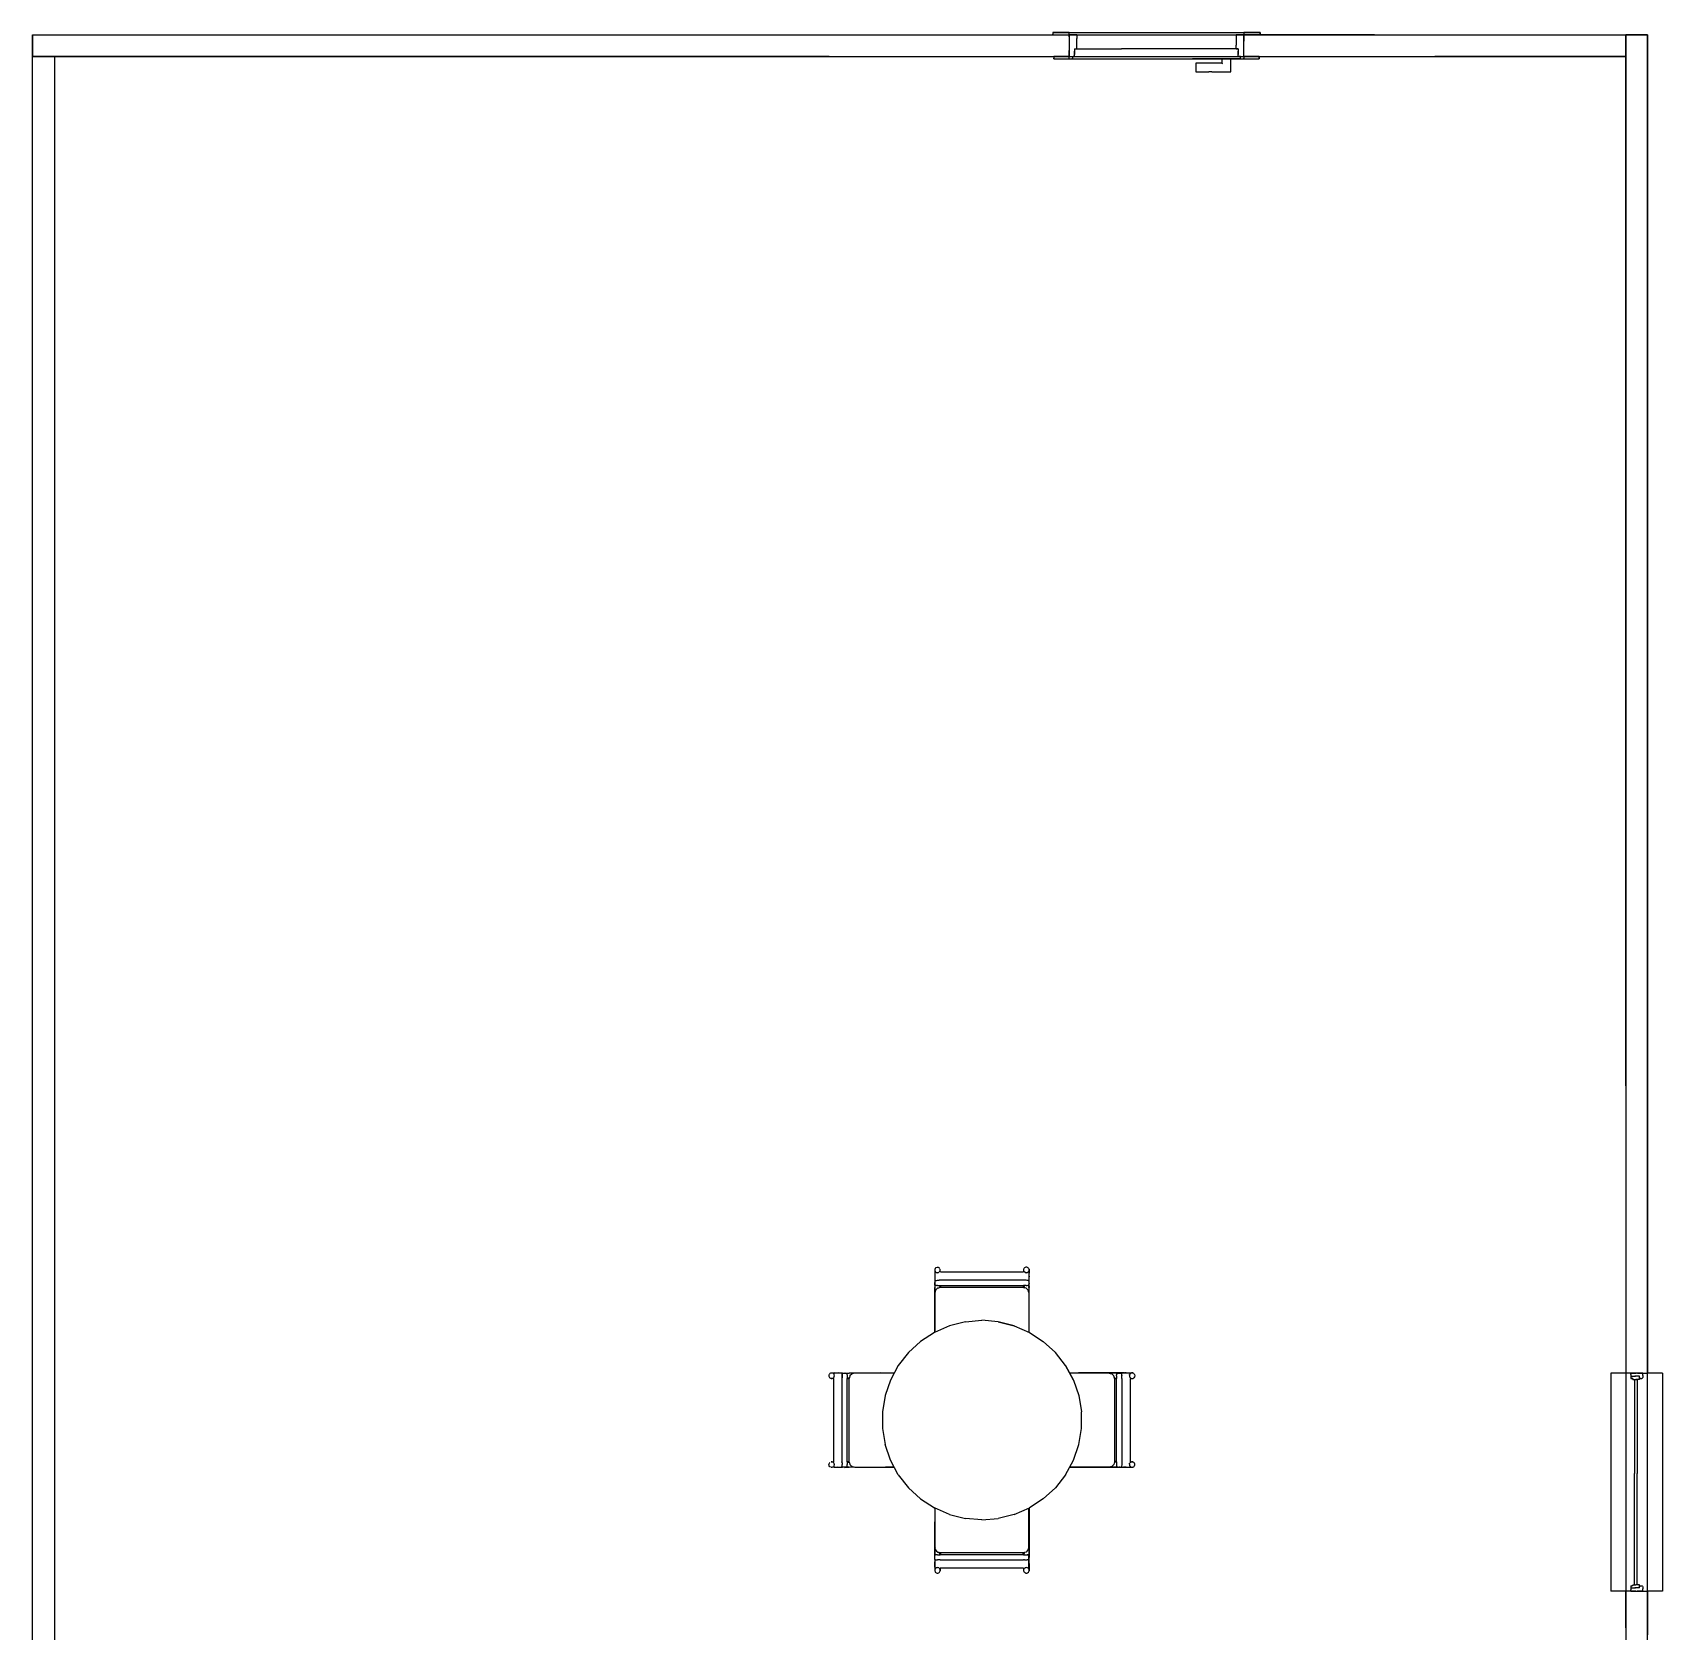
# Model space of a CAD drawing. Header units: metres. Extents: x -5.6 to 1.9, y -16.9 to 0.
# Drawn here: x -5.55 to 1.92, y -7.32 to 0.01 of the extents above; entities that cross this region are included whole.
import ezdxf

# ---------------------------------------------------------------- set-up
doc = ezdxf.new("R2010")
doc.units = ezdxf.units.M
doc.layers.add('Projection', color=5, linetype='Continuous')
doc.layers.add('Section', color=1, linetype='Continuous')

msp = doc.modelspace()

# ---------------------------------------------------------------- linework, layer by layer
at = {"layer": 'Projection'}
for points in [[(-5.55, 0), (-5.55, -0.1)], [(-5.55, 0), (1.75, 0)], [(-0.875, 0.01), (0.075, 0.01)], [(-0.875, 0.01), (-0.875, 0)], [(0.075, 0.01), (0.075, 0)], [(1.85, 0), (1.75, 0)], [(1.85, -16.885), (1.85, 0)], [(1.85, 0), (1.85, -6.1342)], [(-5.55, -0.1), (1.75, -0.1)], [(-5.45, -0.1), (-5.55, -0.1)], [(-5.55, -16.885), (-5.55, -0.1)], [(-5.45, -0.1), (-5.45, -16.8)], [(-0.87, -0.1), (-0.87, -0.11)], [(-0.87, -0.11), (0.07, -0.11)], [(-0.1, -0.13), (-0.22, -0.13)], [(-0.22, -0.1303), (-0.22, -0.1314)], [(-0.22, -0.1314), (-0.22, -0.133)], [(-0.22, -0.133), (-0.22, -0.1352)], [(-0.22, -0.1352), (-0.22, -0.1379)], [(-0.22, -0.1379), (-0.22, -0.1411)], [(-0.22, -0.1411), (-0.22, -0.1445)], [(-0.22, -0.1445), (-0.22, -0.1482)], [(-0.22, -0.1482), (-0.22, -0.1518)], [(-0.1, -0.11), (-0.1, -0.13)], [(-0.0997, -0.1303), (-0.0986, -0.1314)], [(-0.0986, -0.1314), (-0.097, -0.133)], [(-0.06, -0.1346), (-0.06, -0.11)], [(-0.06, -0.1393), (-0.06, -0.1346)], [(-0.06, -0.17), (-0.06, -0.1393)], [(0.07, -0.1), (0.07, -0.11)], [(1.75, -0.1), (1.75, -16.8)], [(-0.22, -0.1518), (-0.22, -0.1555)], [(-0.22, -0.1555), (-0.22, -0.1589)], [(-0.22, -0.1589), (-0.22, -0.1621)], [(-0.22, -0.1621), (-0.22, -0.1648)], [(-0.22, -0.1648), (-0.22, -0.167)], [(-0.22, -0.167), (-0.22, -0.1686)], [(-0.22, -0.1686), (-0.22, -0.1697)], [(-0.22, -0.17), (-0.1603, -0.17)], [(-0.1468, -0.17), (-0.1603, -0.17)], [(-0.1468, -0.17), (-0.06, -0.17)], [(-0.063, -0.167), (-0.0614, -0.1686)], [(-0.0614, -0.1686), (-0.0603, -0.1697)], [(-1.4161, -5.6587), (-1.4164, -5.6766)], [(-1.4148, -5.6561), (-1.4161, -5.6587)], [(-1.4161, -5.6587), (-1.4161, -5.6615)], [(-1.4161, -5.6615), (-1.4161, -5.6643)], [(-1.4161, -5.6643), (-1.4148, -5.6668)], [(-1.4141, -5.6726), (-1.4158, -5.6731)], [(-1.4158, -5.6731), (-1.4158, -5.7111)], [(-1.4136, -5.6536), (-1.4148, -5.6561)], [(-1.4148, -5.6668), (-1.4136, -5.6694)], [(-1.4114, -5.6518), (-1.4136, -5.6536)], [(-1.4136, -5.6694), (-1.4114, -5.6711)], [(-1.4124, -5.672), (-1.4136, -5.6724)], [(-1.4092, -5.6501), (-1.4114, -5.6518)], [(-1.4114, -5.6711), (-1.4092, -5.6729)], [(-1.4092, -5.6501), (-1.4037, -5.6488)], [(-1.4092, -5.6729), (-1.4058, -5.6737)], [(-1.4092, -5.6729), (-1.4058, -5.6737)], [(-1.4058, -5.6737), (-1.4037, -5.6741)], [(-1.4037, -5.6488), (-1.3982, -5.6501)], [(-1.4037, -5.6741), (-1.4016, -5.6737)], [(-1.3982, -5.6501), (-1.4016, -5.6493)], [(-1.4016, -5.6737), (-1.3982, -5.6729)], [(-1.396, -5.6518), (-1.3982, -5.6501)], [(-1.3982, -5.6729), (-1.396, -5.6711)], [(-1.3938, -5.6536), (-1.396, -5.6518)], [(-1.3959, -5.671), (-1.3938, -5.6694)], [(-1.3925, -5.6561), (-1.3938, -5.6536)], [(-1.3938, -5.6694), (-1.3925, -5.6668)], [(-1.3925, -5.6668), (-1.3913, -5.6643)], [(-1.3911, -5.6709), (-1.3913, -5.6587)], [(-1.3913, -5.6615), (-1.3913, -5.6587)], [(-1.3913, -5.6643), (-1.3913, -5.6615)], [(-1.3904, -5.6709), (-1.0094, -5.6709)], [(-1.0089, -5.6587), (-1.0091, -5.6709)], [(-1.0076, -5.6561), (-1.0089, -5.6587)], [(-1.0089, -5.6587), (-1.0089, -5.6615)], [(-1.0089, -5.6615), (-1.0089, -5.6643)], [(-1.0089, -5.6643), (-1.0076, -5.6668)], [(-1.0064, -5.6536), (-1.0076, -5.6561)], [(-1.0076, -5.6668), (-1.0064, -5.6694)], [(-1.0042, -5.6518), (-1.0064, -5.6536)], [(-1.0064, -5.6694), (-1.0043, -5.671)], [(-1.002, -5.6501), (-1.0042, -5.6518)], [(-1.0042, -5.6711), (-1.002, -5.6729)], [(-0.9986, -5.6493), (-1.002, -5.6501)], [(-0.9986, -5.6737), (-1.002, -5.6729)], [(-1.002, -5.6729), (-0.9986, -5.6737)], [(-0.9965, -5.6488), (-0.9986, -5.6493)], [(-0.9986, -5.6737), (-0.9965, -5.6741)], [(-0.9944, -5.6493), (-0.9965, -5.6488)], [(-0.9965, -5.6741), (-0.9944, -5.6737)], [(-0.991, -5.6501), (-0.9944, -5.6493)], [(-0.9944, -5.6737), (-0.991, -5.6729)], [(-0.9888, -5.6518), (-0.991, -5.6501)], [(-0.991, -5.6729), (-0.9888, -5.6711)], [(-0.9865, -5.6536), (-0.9888, -5.6518)], [(-0.9888, -5.6711), (-0.9865, -5.6694)], [(-0.9862, -5.6724), (-0.9875, -5.672)], [(-0.9853, -5.6561), (-0.9865, -5.6536)], [(-0.9865, -5.6694), (-0.9853, -5.6668)], [(-0.9841, -5.6731), (-0.9854, -5.6727)], [(-0.9841, -5.6587), (-0.9853, -5.6561)], [(-0.9853, -5.6668), (-0.9841, -5.6643)], [(-0.9841, -5.6587), (-0.9838, -5.6766)], [(-0.9841, -5.6615), (-0.9841, -5.6587)], [(-0.9841, -5.6643), (-0.9841, -5.6615)], [(-0.984, -5.7111), (-0.984, -5.6731)], [(-1.4164, -5.6766), (-1.4161, -5.6894)], [(-1.4162, -5.6895), (-1.4164, -5.6933)], [(-1.4164, -5.6933), (-1.4164, -5.6966)], [(-1.4164, -5.6966), (-1.4163, -5.7058)], [(-1.4163, -5.7058), (-1.4164, -5.7197)], [(-1.4163, -5.7315), (-1.4164, -5.7197)], [(-1.4161, -5.7425), (-1.4164, -5.9076)], [(-1.4164, -5.9076), (-1.4161, -5.7425)], [(-1.4163, -5.7315), (-1.4161, -5.7425)], [(-1.4162, -5.6895), (-1.4162, -5.6939)], [(-1.4162, -5.7294), (-1.4161, -5.7425)], [(-1.4158, -5.7111), (-1.4145, -5.7106)], [(-1.4158, -5.7111), (-1.4158, -5.731)], [(-1.4158, -5.731), (-1.4141, -5.7316)], [(-1.4141, -5.7316), (-1.4158, -5.731)], [(-1.4145, -5.7106), (-1.4124, -5.71)], [(-1.4141, -5.7316), (-1.4124, -5.7321)], [(-1.4124, -5.7321), (-1.4141, -5.7316)], [(-1.4124, -5.71), (-1.4078, -5.7096)], [(-1.4124, -5.7321), (-1.4031, -5.7329)], [(-1.4124, -5.7321), (-1.4078, -5.7325)], [(-1.4124, -5.7548), (-1.4078, -5.7501)], [(-1.4078, -5.7096), (-1.4031, -5.7092)], [(-1.4031, -5.7329), (-1.4078, -5.7325)], [(-1.4031, -5.7455), (-1.4078, -5.7501)], [(-1.4031, -5.7092), (-1.3953, -5.709)], [(-1.4031, -5.7329), (-1.3953, -5.7331)], [(-1.4031, -5.7455), (-1.3953, -5.7434)], [(-1.3953, -5.7434), (-1.4031, -5.7455)], [(-1.3904, -5.7089), (-1.3953, -5.709)], [(-1.3953, -5.7331), (-1.3904, -5.7332)], [(-1.3904, -5.7421), (-1.3953, -5.7434)], [(-1.3904, -5.7421), (-1.3953, -5.7434)], [(-1.3925, -5.7332), (-1.3938, -5.7425)], [(-1.3922, -5.7332), (-1.3913, -5.7423)], [(-1.0094, -5.7089), (-1.3904, -5.7089)], [(-1.3881, -5.7332), (-1.3904, -5.7421)], [(-1.3904, -5.7332), (-1.0094, -5.7332)], [(-1.0094, -5.7421), (-1.3904, -5.7421)], [(-1.0118, -5.7332), (-1.0094, -5.7421)], [(-1.0046, -5.709), (-1.0094, -5.7089)], [(-1.0094, -5.7332), (-1.0031, -5.7331)], [(-1.0031, -5.7331), (-1.0094, -5.7332)], [(-1.0094, -5.7421), (-1.0046, -5.7434)], [(-1.0046, -5.7434), (-1.0094, -5.7421)], [(-1.0079, -5.7332), (-1.0088, -5.7422)], [(-1.0079, -5.7332), (-1.0088, -5.7422)], [(-1.0076, -5.7332), (-1.0064, -5.7425)], [(-1.0064, -5.7425), (-1.0071, -5.7332)], [(-0.9967, -5.7092), (-1.0046, -5.709)], [(-0.9967, -5.7092), (-1.0046, -5.709)], [(-1.002, -5.7441), (-1.0046, -5.7434)], [(-0.9967, -5.7455), (-1.0046, -5.7434)], [(-0.9967, -5.7329), (-1.0031, -5.7331)], [(-0.9967, -5.7455), (-1.0019, -5.7441)], [(-0.9875, -5.71), (-0.9967, -5.7092)], [(-0.9921, -5.7096), (-0.9967, -5.7092)], [(-0.9967, -5.7329), (-0.9921, -5.7325)], [(-0.9875, -5.7548), (-0.9967, -5.7455)], [(-0.9965, -5.7458), (-0.9875, -5.7548)], [(-0.9875, -5.71), (-0.9921, -5.7096)], [(-0.9921, -5.7325), (-0.9875, -5.7321)], [(-0.984, -5.7111), (-0.9875, -5.71)], [(-0.9875, -5.71), (-0.9858, -5.7105)], [(-0.9854, -5.7314), (-0.9875, -5.7321)], [(-0.9851, -5.7313), (-0.9865, -5.7425)], [(-0.9854, -5.7314), (-0.984, -5.731)], [(-0.9851, -5.7319), (-0.9841, -5.7425)], [(-0.9838, -5.884), (-0.9841, -5.7425)], [(-0.9838, -5.884), (-0.9841, -5.7425)], [(-0.984, -5.6893), (-0.9838, -5.6766)], [(-0.984, -5.6895), (-0.984, -5.6939)], [(-0.9838, -5.6952), (-0.984, -5.6939)], [(-0.984, -5.7012), (-0.9838, -5.6952)], [(-0.984, -5.731), (-0.984, -5.7111)], [(-0.9838, -5.722), (-0.984, -5.7181)], [(-0.9838, -5.722), (-0.984, -5.7237)], [(-0.984, -5.7602), (-0.984, -5.7421)], [(-1.4141, -5.7611), (-1.4158, -5.7675)], [(-1.4145, -5.7626), (-1.4158, -5.7675)], [(-1.4158, -5.7675), (-1.4158, -5.9468)], [(-1.4145, -5.7626), (-1.4124, -5.7548)], [(-1.4124, -5.7548), (-1.4145, -5.7626)], [(-1.4124, -5.7548), (-1.4141, -5.7611)], [(-0.984, -5.7675), (-0.9875, -5.7548)], [(-0.984, -5.7675), (-0.9858, -5.7611)], [(-0.984, -5.9469), (-0.984, -5.7675)], [(-1.2753, -5.8987), (-1.3485, -5.9173)], [(-1.2753, -5.8987), (-1.2, -5.8925)], [(-1.1247, -5.8987), (-1.2, -5.8925)], [(-1.1247, -5.8987), (-1.0515, -5.9173)], [(-1.0515, -5.9173), (-1.1247, -5.8987)], [(-0.9839, -5.9469), (-0.9838, -5.884)], [(-1.4177, -5.9476), (-1.481, -5.989)], [(-1.3485, -5.9173), (-1.4177, -5.9476)], [(-1.3485, -5.9173), (-1.4177, -5.9476)], [(-1.4163, -5.947), (-1.4164, -5.9076)], [(-1.4161, -5.9469), (-1.4161, -5.9084)], [(-1.0515, -5.9173), (-0.9823, -5.9476)], [(-0.9823, -5.9476), (-0.919, -5.989)], [(-1.5366, -6.0401), (-1.583, -6.0998)], [(-1.481, -5.989), (-1.5366, -6.0401)], [(-1.5366, -6.0401), (-1.481, -5.989)], [(-0.919, -5.989), (-0.8634, -6.0401)], [(-0.919, -5.989), (-0.8634, -6.0401)], [(-0.817, -6.0998), (-0.8634, -6.0401)], [(-1.583, -6.0998), (-1.619, -6.1662)], [(-1.583, -6.0998), (-1.619, -6.1662)], [(-0.817, -6.0998), (-0.781, -6.1662)], [(-0.781, -6.1662), (-0.817, -6.0998)], [(-1.9007, -6.1444), (-1.9012, -6.1465)], [(-1.9012, -6.1465), (-1.9007, -6.1486)], [(-1.8999, -6.141), (-1.9007, -6.1444)], [(-1.9007, -6.1486), (-1.8999, -6.152)], [(-1.8982, -6.1388), (-1.8999, -6.141)], [(-1.8999, -6.152), (-1.8982, -6.1542)], [(-1.8964, -6.1365), (-1.8982, -6.1388)], [(-1.8982, -6.1542), (-1.8964, -6.1564)], [(-1.8939, -6.1353), (-1.8964, -6.1365)], [(-1.8964, -6.1564), (-1.8939, -6.1576)], [(-1.8913, -6.1341), (-1.8939, -6.1353)], [(-1.8939, -6.1576), (-1.8913, -6.1589)], [(-1.8734, -6.1338), (-1.8913, -6.1341)], [(-1.8885, -6.1341), (-1.8913, -6.1341)], [(-1.8791, -6.1591), (-1.8913, -6.1589)], [(-1.8913, -6.1589), (-1.8885, -6.1589)], [(-1.8857, -6.1341), (-1.8885, -6.1341)], [(-1.8885, -6.1589), (-1.8857, -6.1589)], [(-1.8832, -6.1353), (-1.8857, -6.1341)], [(-1.8857, -6.1589), (-1.8832, -6.1576)], [(-1.8806, -6.1365), (-1.8832, -6.1353)], [(-1.8832, -6.1576), (-1.8806, -6.1564)], [(-1.8789, -6.1388), (-1.8806, -6.1365)], [(-1.8806, -6.1564), (-1.879, -6.1543)], [(-1.8791, -6.5404), (-1.8791, -6.1594)], [(-1.8771, -6.141), (-1.8789, -6.1388)], [(-1.8789, -6.1542), (-1.8771, -6.152)], [(-1.8776, -6.1362), (-1.878, -6.1375)], [(-1.8769, -6.1341), (-1.8773, -6.1354)], [(-1.8763, -6.1444), (-1.8771, -6.141)], [(-1.8771, -6.152), (-1.8763, -6.1486)], [(-1.8389, -6.134), (-1.8769, -6.134)], [(-1.8759, -6.1465), (-1.8763, -6.1444)], [(-1.8763, -6.1486), (-1.8759, -6.1465)], [(-1.8759, -6.1465), (-1.8763, -6.1486)], [(-1.8607, -6.134), (-1.8734, -6.1338)], [(-1.8561, -6.134), (-1.8605, -6.134)], [(-1.8548, -6.1338), (-1.8561, -6.134)], [(-1.8488, -6.134), (-1.8548, -6.1338)], [(-1.841, -6.1546), (-1.8411, -6.1594)], [(-1.8411, -6.1594), (-1.8411, -6.5404)], [(-1.8408, -6.1467), (-1.841, -6.1546)], [(-1.841, -6.1546), (-1.8408, -6.1467)], [(-1.8408, -6.1467), (-1.84, -6.1375)], [(-1.8404, -6.1421), (-1.8408, -6.1467)], [(-1.84, -6.1375), (-1.8404, -6.1421)], [(-1.8389, -6.134), (-1.819, -6.134)], [(-1.8319, -6.134), (-1.828, -6.1338)], [(-1.828, -6.1338), (-1.8263, -6.134)], [(-1.8186, -6.1354), (-1.819, -6.134)], [(-1.8187, -6.1351), (-1.8075, -6.1365)], [(-1.8186, -6.1354), (-1.8179, -6.1375)], [(-1.8181, -6.1351), (-1.8075, -6.1341)], [(-1.8175, -6.1421), (-1.8179, -6.1375)], [(-1.8175, -6.1421), (-1.8171, -6.1467)], [(-1.8171, -6.1467), (-1.8169, -6.1531)], [(-1.8169, -6.1531), (-1.8168, -6.1594)], [(-1.8168, -6.1571), (-1.8075, -6.1564)], [(-1.8075, -6.1564), (-1.8168, -6.1576)], [(-1.8078, -6.1588), (-1.8168, -6.1579)], [(-1.8079, -6.1594), (-1.8168, -6.1618)], [(-1.8168, -6.5404), (-1.8168, -6.1594)], [(-1.7899, -6.134), (-1.8079, -6.134)], [(-1.8066, -6.1546), (-1.8079, -6.1594)], [(-1.8079, -6.1594), (-1.8066, -6.1546)], [(-1.8079, -6.5404), (-1.8079, -6.1594)], [(-1.666, -6.1338), (-1.8075, -6.1341)], [(-1.8075, -6.1341), (-1.666, -6.1338)], [(-1.8045, -6.1467), (-1.8066, -6.1546)], [(-1.7952, -6.1375), (-1.8045, -6.1467)], [(-1.8045, -6.1467), (-1.7999, -6.1421)], [(-1.7825, -6.134), (-1.7952, -6.1375)], [(-1.6016, -6.134), (-1.7825, -6.134)], [(-1.666, -6.1338), (-1.6015, -6.1339)], [(-1.619, -6.1662), (-1.6435, -6.2377)], [(-0.7986, -6.1337), (-0.7576, -6.1336)], [(-0.7985, -6.1339), (-0.7584, -6.1339)], [(-0.6175, -6.1342), (-0.7984, -6.1342)], [(-0.781, -6.1662), (-0.7565, -6.2377)], [(-0.5925, -6.1339), (-0.7576, -6.1336)], [(-0.7576, -6.1336), (-0.5925, -6.1339)], [(-0.6175, -6.1342), (-0.6126, -6.1355)], [(-0.6175, -6.1342), (-0.6126, -6.1355)], [(-0.6126, -6.1355), (-0.6048, -6.1376)], [(-0.6126, -6.1355), (-0.6048, -6.1376)], [(-0.6111, -6.1359), (-0.6048, -6.1376)], [(-0.6001, -6.1422), (-0.6048, -6.1376)], [(-0.6048, -6.1376), (-0.6001, -6.1422)], [(-0.5981, -6.1442), (-0.6001, -6.1422)], [(-0.5955, -6.1469), (-0.6001, -6.1422)], [(-0.5942, -6.1518), (-0.5955, -6.1469)], [(-0.5921, -6.1596), (-0.5955, -6.1469)], [(-0.5938, -6.1532), (-0.5921, -6.1596)], [(-0.5815, -6.1337), (-0.5925, -6.1339)], [(-0.5925, -6.1339), (-0.5794, -6.1338)], [(-0.5925, -6.1562), (-0.5832, -6.1575)], [(-0.5832, -6.1578), (-0.5923, -6.1587)], [(-0.5832, -6.1619), (-0.5921, -6.1596)], [(-0.5921, -6.1596), (-0.5921, -6.5406)], [(-0.5831, -6.1547), (-0.5832, -6.1596)], [(-0.5832, -6.5406), (-0.5832, -6.1596)], [(-0.5829, -6.1469), (-0.5831, -6.1547)], [(-0.5829, -6.1469), (-0.5825, -6.1422)], [(-0.5821, -6.1376), (-0.5825, -6.1422)], [(-0.5821, -6.1376), (-0.581, -6.1342)], [(-0.581, -6.1342), (-0.5816, -6.1359)], [(-0.5697, -6.1336), (-0.5815, -6.1337)], [(-0.581, -6.1342), (-0.5611, -6.1342)], [(-0.5558, -6.1337), (-0.5697, -6.1336)], [(-0.5231, -6.1342), (-0.5611, -6.1342)], [(-0.5611, -6.1342), (-0.5607, -6.1355)], [(-0.56, -6.1376), (-0.5607, -6.1355)], [(-0.56, -6.1376), (-0.5596, -6.1422)], [(-0.5596, -6.1422), (-0.5592, -6.1469)], [(-0.559, -6.1547), (-0.5592, -6.1469)], [(-0.5589, -6.1596), (-0.559, -6.1547)], [(-0.5589, -6.1596), (-0.5589, -6.5406)], [(-0.5466, -6.1336), (-0.5558, -6.1337)], [(-0.5466, -6.1336), (-0.5433, -6.1336)], [(-0.5395, -6.1338), (-0.5439, -6.1338)], [(-0.5395, -6.1338), (-0.5433, -6.1336)], [(-0.5406, -6.1339), (-0.5302, -6.1339)], [(-0.5403, -6.1339), (-0.5266, -6.1336)], [(-0.5266, -6.1336), (-0.5087, -6.1339)], [(-0.5237, -6.1442), (-0.5241, -6.1463)], [(-0.5241, -6.1463), (-0.5237, -6.1484)], [(-0.5237, -6.1442), (-0.5229, -6.1408)], [(-0.5237, -6.1484), (-0.5229, -6.1518)], [(-0.5231, -6.1342), (-0.5226, -6.1359)], [(-0.5211, -6.1386), (-0.5229, -6.1408)], [(-0.5229, -6.1518), (-0.5211, -6.154)], [(-0.5224, -6.1364), (-0.522, -6.1376)], [(-0.5194, -6.1364), (-0.5211, -6.1386)], [(-0.521, -6.1541), (-0.5194, -6.1562)], [(-0.5209, -6.1589), (-0.5087, -6.1587)], [(-0.5209, -6.1596), (-0.5209, -6.5406)], [(-0.5168, -6.1352), (-0.5194, -6.1364)], [(-0.5194, -6.1562), (-0.5168, -6.1575)], [(-0.5143, -6.1339), (-0.5168, -6.1352)], [(-0.5168, -6.1575), (-0.5143, -6.1587)], [(-0.5115, -6.1339), (-0.5143, -6.1339)], [(-0.5143, -6.1587), (-0.5115, -6.1587)], [(-0.5087, -6.1339), (-0.5115, -6.1339)], [(-0.5115, -6.1587), (-0.5087, -6.1587)], [(-0.5061, -6.1352), (-0.5087, -6.1339)], [(-0.5087, -6.1587), (-0.5036, -6.1562)], [(-0.5036, -6.1364), (-0.5061, -6.1352)], [(-0.5018, -6.1386), (-0.5036, -6.1364)], [(-0.5001, -6.1518), (-0.5036, -6.1562)], [(-0.5001, -6.1408), (-0.5018, -6.1386)], [(-0.5018, -6.154), (-0.5001, -6.1518)], [(-0.5001, -6.1408), (-0.4988, -6.1463)], [(-0.4988, -6.1463), (-0.5001, -6.1518)], [(1.6817, -6.1342), (1.6817, -7.1342)], [(1.75, -6.1342), (1.6817, -6.1342)], [(1.9183, -6.1342), (1.85, -6.1342)], [(1.9183, -6.1342), (1.9183, -7.1342)], [(-1.6435, -6.2377), (-1.6559, -6.3122)], [(-1.6435, -6.2377), (-1.6559, -6.3122)], [(-0.7565, -6.2377), (-0.7441, -6.3122)], [(-1.6559, -6.3122), (-1.6559, -6.3878)], [(-0.7441, -6.3878), (-0.7441, -6.3122)], [(-1.6559, -6.3878), (-1.6435, -6.4623)], [(-0.7565, -6.4623), (-0.7441, -6.3878)], [(-1.619, -6.5338), (-1.6435, -6.4623)], [(-0.781, -6.5338), (-0.7565, -6.4623)], [(-1.9007, -6.5516), (-1.9012, -6.5537)], [(-1.8999, -6.5592), (-1.9012, -6.5537)], [(-1.8999, -6.5482), (-1.9007, -6.5516)], [(-1.8982, -6.546), (-1.8999, -6.5482)], [(-1.8964, -6.5636), (-1.8999, -6.5592)], [(-1.8964, -6.5438), (-1.8982, -6.546)], [(-1.8913, -6.5661), (-1.8964, -6.5636)], [(-1.8913, -6.5413), (-1.8791, -6.5411)], [(-1.8885, -6.5413), (-1.8913, -6.5413)], [(-1.8734, -6.5664), (-1.8913, -6.5661)], [(-1.8913, -6.5661), (-1.8885, -6.5661)], [(-1.8857, -6.5413), (-1.8885, -6.5413)], [(-1.8885, -6.5661), (-1.8857, -6.5661)], [(-1.8832, -6.5425), (-1.8857, -6.5413)], [(-1.8857, -6.5661), (-1.8832, -6.5648)], [(-1.8806, -6.5438), (-1.8832, -6.5425)], [(-1.8832, -6.5648), (-1.8806, -6.5636)], [(-1.879, -6.5459), (-1.8806, -6.5438)], [(-1.8806, -6.5636), (-1.8789, -6.5614)], [(-1.8771, -6.5482), (-1.8789, -6.546)], [(-1.8789, -6.5614), (-1.8771, -6.5592)], [(-1.878, -6.5624), (-1.8776, -6.5636)], [(-1.8774, -6.5641), (-1.8769, -6.5658)], [(-1.8763, -6.5516), (-1.8771, -6.5482)], [(-1.8771, -6.5592), (-1.8759, -6.5537)], [(-1.8769, -6.5658), (-1.8389, -6.5658)], [(-1.8759, -6.5537), (-1.8763, -6.5516)], [(-1.8597, -6.5661), (-1.8734, -6.5664)], [(-1.8567, -6.5664), (-1.8605, -6.5662)], [(-1.8605, -6.5662), (-1.8561, -6.5662)], [(-1.8534, -6.5664), (-1.8567, -6.5664)], [(-1.8442, -6.5663), (-1.8534, -6.5664)], [(-1.8303, -6.5664), (-1.8442, -6.5663)], [(-1.841, -6.5453), (-1.8411, -6.5404)], [(-1.841, -6.5453), (-1.8408, -6.5531)], [(-1.8404, -6.5578), (-1.8408, -6.5531)], [(-1.84, -6.5624), (-1.8404, -6.5578)], [(-1.84, -6.5624), (-1.8393, -6.5645)], [(-1.8389, -6.5658), (-1.8393, -6.5645)], [(-1.819, -6.5658), (-1.8389, -6.5658)], [(-1.8303, -6.5664), (-1.8185, -6.5663)], [(-1.8075, -6.5661), (-1.8206, -6.5662)], [(-1.8206, -6.5662), (-1.8075, -6.5661)], [(-1.8179, -6.5624), (-1.819, -6.5658)], [(-1.8075, -6.5661), (-1.8185, -6.5663)], [(-1.8179, -6.5624), (-1.8171, -6.5531)], [(-1.8169, -6.5453), (-1.8171, -6.5531)], [(-1.8168, -6.5404), (-1.8169, -6.5453)], [(-1.8168, -6.5381), (-1.8079, -6.5404)], [(-1.8168, -6.5422), (-1.8077, -6.5413)], [(-1.8168, -6.5425), (-1.8075, -6.5438)], [(-1.8066, -6.5453), (-1.8079, -6.5404)], [(-1.6424, -6.5664), (-1.8075, -6.5661)], [(-1.8066, -6.5453), (-1.8045, -6.5531)], [(-1.7999, -6.5578), (-1.8045, -6.5531)], [(-1.8019, -6.5558), (-1.7999, -6.5578)], [(-1.7999, -6.5578), (-1.7952, -6.5624)], [(-1.7952, -6.5624), (-1.7889, -6.5641)], [(-1.7952, -6.5624), (-1.7874, -6.5645)], [(-1.7889, -6.5641), (-1.7825, -6.5658)], [(-1.7874, -6.5645), (-1.7825, -6.5658)], [(-1.7825, -6.5658), (-1.6016, -6.5658)], [(-1.6014, -6.5663), (-1.6424, -6.5664)], [(-1.6015, -6.5661), (-1.6416, -6.5661)], [(-1.583, -6.6002), (-1.619, -6.5338)], [(-0.817, -6.6002), (-0.781, -6.5338)], [(-0.7985, -6.5661), (-0.734, -6.5662)], [(-0.6175, -6.566), (-0.7984, -6.566)], [(-0.734, -6.5662), (-0.5925, -6.5659)], [(-0.5925, -6.5659), (-0.734, -6.5662)], [(-0.6048, -6.5625), (-0.6175, -6.566)], [(-0.6175, -6.566), (-0.6126, -6.5646)], [(-0.6126, -6.5646), (-0.6048, -6.5625)], [(-0.6103, -6.566), (-0.5921, -6.566)], [(-0.6048, -6.5625), (-0.5955, -6.5533)], [(-0.5958, -6.5535), (-0.6048, -6.5625)], [(-0.5921, -6.5406), (-0.5955, -6.5533)], [(-0.5832, -6.5424), (-0.5925, -6.5436)], [(-0.5832, -6.5429), (-0.5925, -6.5436)], [(-0.5925, -6.5635), (-0.5813, -6.5649)], [(-0.5819, -6.5649), (-0.5925, -6.5659)], [(-0.5925, -6.5659), (-0.5819, -6.5649)], [(-0.5832, -6.5421), (-0.5922, -6.5412)], [(-0.5922, -6.5412), (-0.5832, -6.5421)], [(-0.5832, -6.5382), (-0.5921, -6.5406)], [(-0.5832, -6.5406), (-0.5831, -6.5469)], [(-0.5831, -6.5469), (-0.5829, -6.5533)], [(-0.5829, -6.5533), (-0.5825, -6.5579)], [(-0.5825, -6.5579), (-0.5821, -6.5625)], [(-0.5814, -6.5646), (-0.5821, -6.5625)], [(-0.5814, -6.5646), (-0.581, -6.566)], [(-0.581, -6.566), (-0.5611, -6.566)], [(-0.5737, -6.566), (-0.572, -6.5662)], [(-0.5681, -6.566), (-0.572, -6.5662)], [(-0.5611, -6.566), (-0.56, -6.5625)], [(-0.5605, -6.5642), (-0.5611, -6.566)], [(-0.5611, -6.566), (-0.5231, -6.566)], [(-0.56, -6.5625), (-0.5605, -6.5642)], [(-0.5592, -6.5533), (-0.56, -6.5625)], [(-0.5589, -6.5406), (-0.5592, -6.5533)], [(-0.559, -6.5454), (-0.5592, -6.5533)], [(-0.5589, -6.5406), (-0.559, -6.5454)], [(-0.5452, -6.5662), (-0.5512, -6.566)], [(-0.5452, -6.5662), (-0.5439, -6.566)], [(-0.5395, -6.566), (-0.5439, -6.566)], [(-0.5393, -6.566), (-0.5266, -6.5662)], [(-0.5266, -6.5662), (-0.5087, -6.5659)], [(-0.5237, -6.5514), (-0.5241, -6.5535)], [(-0.5241, -6.5535), (-0.5237, -6.5556)], [(-0.5237, -6.5514), (-0.5229, -6.548)], [(-0.5237, -6.5556), (-0.5229, -6.559)], [(-0.5231, -6.5659), (-0.5227, -6.5646)], [(-0.5211, -6.5458), (-0.5229, -6.548)], [(-0.5229, -6.559), (-0.5211, -6.5612)], [(-0.522, -6.5625), (-0.5224, -6.5638)], [(-0.5211, -6.5612), (-0.5194, -6.5635)], [(-0.5194, -6.5436), (-0.521, -6.5457)], [(-0.5209, -6.5409), (-0.5087, -6.5411)], [(-0.5168, -6.5424), (-0.5194, -6.5436)], [(-0.5194, -6.5635), (-0.5168, -6.5647)], [(-0.5143, -6.5411), (-0.5168, -6.5424)], [(-0.5168, -6.5647), (-0.5143, -6.5659)], [(-0.5115, -6.5411), (-0.5143, -6.5411)], [(-0.5143, -6.5659), (-0.5115, -6.5659)], [(-0.5087, -6.5411), (-0.5115, -6.5411)], [(-0.5115, -6.5659), (-0.5087, -6.5659)], [(-0.5061, -6.5424), (-0.5087, -6.5411)], [(-0.5087, -6.5659), (-0.5061, -6.5647)], [(-0.5036, -6.5436), (-0.5061, -6.5424)], [(-0.5061, -6.5647), (-0.5036, -6.5635)], [(-0.5018, -6.5458), (-0.5036, -6.5436)], [(-0.5036, -6.5635), (-0.5018, -6.5612)], [(-0.5001, -6.548), (-0.5018, -6.5458)], [(-0.5018, -6.5612), (-0.5001, -6.559)], [(-0.4993, -6.5514), (-0.5001, -6.548)], [(-0.5001, -6.559), (-0.4993, -6.5556)], [(-0.4988, -6.5535), (-0.4993, -6.5514)], [(-0.4993, -6.5556), (-0.4988, -6.5535)], [(-1.583, -6.6002), (-1.5366, -6.6599)], [(-0.817, -6.6002), (-0.8634, -6.6599)], [(-1.481, -6.711), (-1.5366, -6.6599)], [(-1.5366, -6.6599), (-1.481, -6.711)], [(-1.481, -6.711), (-1.4177, -6.7524)], [(-0.919, -6.711), (-0.9823, -6.7524)], [(-0.8634, -6.6599), (-0.919, -6.711)], [(-0.919, -6.711), (-0.8634, -6.6599)], [(-1.3485, -6.7827), (-1.4177, -6.7524)], [(-1.3485, -6.7827), (-1.4177, -6.7524)], [(-1.4161, -6.7531), (-1.4162, -6.816)], [(-1.416, -6.7531), (-1.416, -6.9325)], [(-1.3485, -6.7827), (-1.2753, -6.8013)], [(-1.0515, -6.7827), (-1.1247, -6.8013)], [(-1.0515, -6.7827), (-0.9823, -6.7524)], [(-0.9842, -6.9325), (-0.9842, -6.7532)], [(-0.9839, -6.7531), (-0.9839, -6.7916)], [(-0.9839, -6.9575), (-0.9836, -6.7924)], [(-0.9836, -6.7924), (-0.9839, -6.9575)], [(-0.9836, -6.7924), (-0.9837, -6.753)], [(-1.4159, -6.9575), (-1.4162, -6.816)], [(-1.2, -6.8075), (-1.2753, -6.8013)], [(-1.2, -6.8075), (-1.1247, -6.8013)], [(-1.416, -6.9325), (-1.4146, -6.9374)], [(-1.4125, -6.9452), (-1.416, -6.9325)], [(-1.416, -6.9398), (-1.416, -6.9579)], [(-1.4125, -6.9452), (-1.4146, -6.9374)], [(-1.4125, -6.9452), (-1.4079, -6.9499)], [(-1.4125, -6.9453), (-1.4079, -6.9499)], [(-0.9922, -6.9499), (-0.9876, -6.9452)], [(-0.9855, -6.9374), (-0.9876, -6.9452)], [(-0.9876, -6.9452), (-0.9859, -6.9389)], [(-0.9855, -6.9374), (-0.9842, -6.9325)], [(-0.9842, -6.9325), (-0.9855, -6.9374)], [(-0.9842, -6.9325), (-0.9855, -6.9374)], [(-1.4162, -6.978), (-1.416, -6.9763)], [(-1.416, -6.9819), (-1.4162, -6.978)], [(-1.4162, -7.0048), (-1.416, -6.9988)], [(-1.416, -7.0061), (-1.4162, -7.0048)], [(-1.4162, -7.0234), (-1.416, -7.0102)], [(-1.4146, -6.9686), (-1.416, -6.969)], [(-1.416, -6.9889), (-1.416, -6.969)], [(-1.416, -6.9889), (-1.416, -7.0269)], [(-1.416, -6.9889), (-1.4142, -6.9895)], [(-1.416, -6.9889), (-1.4142, -6.9895)], [(-1.416, -7.0105), (-1.416, -7.0061)], [(-1.4149, -6.9681), (-1.4159, -6.9575)], [(-1.4149, -6.9687), (-1.4135, -6.9575)], [(-1.4146, -6.9686), (-1.4125, -6.9679)], [(-1.4142, -6.9895), (-1.4125, -6.99)], [(-1.4079, -6.9675), (-1.4125, -6.9679)], [(-1.4125, -6.99), (-1.4033, -6.9908)], [(-1.4079, -6.9499), (-1.4035, -6.9542)], [(-1.4033, -6.9545), (-1.4079, -6.9499)], [(-1.4033, -6.9671), (-1.4079, -6.9675)], [(-1.4033, -6.9545), (-1.3981, -6.9559)], [(-1.3954, -6.9566), (-1.4033, -6.9545)], [(-1.4033, -6.9671), (-1.3969, -6.9669)], [(-1.3906, -6.9911), (-1.4033, -6.9908)], [(-1.398, -6.9559), (-1.3969, -6.9562)], [(-1.3969, -6.9562), (-1.3906, -6.9579)], [(-1.3969, -6.9669), (-1.3906, -6.9668)], [(-1.3906, -6.9579), (-1.3954, -6.9566)], [(-1.3924, -6.9668), (-1.3936, -6.9575)], [(-1.3921, -6.9668), (-1.3912, -6.9578)], [(-1.3921, -6.9668), (-1.3912, -6.9578)], [(-1.3906, -6.9579), (-1.3882, -6.9668)], [(-1.0096, -6.9579), (-1.3906, -6.9579)], [(-1.0096, -6.9668), (-1.3906, -6.9668)], [(-1.3906, -6.9911), (-1.0096, -6.9911)], [(-1.0119, -6.9668), (-1.0096, -6.9579)], [(-1.0032, -6.9562), (-1.0096, -6.9579)], [(-1.0047, -6.9566), (-1.0096, -6.9579)], [(-1.0096, -6.9668), (-1.0047, -6.9669)], [(-1.0047, -6.991), (-1.0096, -6.9911)], [(-1.0078, -6.9668), (-1.0087, -6.9577)], [(-1.0062, -6.9575), (-1.0075, -6.9668)], [(-0.9969, -6.9545), (-1.0047, -6.9566)], [(-1.0047, -6.9669), (-0.9969, -6.9671)], [(-1.0047, -6.991), (-0.9969, -6.9908)], [(-0.9969, -6.9545), (-1.0032, -6.9562)], [(-0.9969, -6.9545), (-0.9922, -6.9499)], [(-0.9969, -6.9671), (-0.9922, -6.9675)], [(-0.9969, -6.9908), (-0.9922, -6.9904)], [(-0.9876, -6.9679), (-0.9922, -6.9675)], [(-0.9922, -6.9675), (-0.9876, -6.9679)], [(-0.9876, -6.99), (-0.9922, -6.9904)], [(-0.9842, -6.969), (-0.9876, -6.9679)], [(-0.9855, -6.9893), (-0.9876, -6.99)], [(-0.9842, -6.9889), (-0.9855, -6.9893)], [(-0.9842, -6.9889), (-0.9842, -6.969)], [(-0.9842, -7.0269), (-0.9842, -6.9889)], [(-0.9837, -6.9685), (-0.9839, -6.9575)], [(-0.9839, -6.9575), (-0.9838, -6.9706)], [(-0.9839, -7.0083), (-0.9836, -7.0234)], [(-0.9838, -7.0105), (-0.9838, -7.0061)], [(-0.9836, -7.0067), (-0.9838, -7.0105)], [(-0.9837, -6.9685), (-0.9836, -6.9803)], [(-0.9837, -6.9942), (-0.9836, -6.9803)], [(-0.9836, -7.0034), (-0.9837, -6.9942)], [(-0.9836, -7.0067), (-0.9836, -7.0034)], [(-1.4162, -7.0234), (-1.4159, -7.0413)], [(-1.4159, -7.0269), (-1.4146, -7.0273)], [(-1.4147, -7.0332), (-1.4159, -7.0357)], [(-1.4159, -7.0357), (-1.4159, -7.0385)], [(-1.4159, -7.0385), (-1.4159, -7.0413)], [(-1.4159, -7.0413), (-1.4147, -7.0439)], [(-1.4135, -7.0306), (-1.4147, -7.0332)], [(-1.4147, -7.0439), (-1.4135, -7.0464)], [(-1.4125, -7.028), (-1.4138, -7.0276)], [(-1.4112, -7.0289), (-1.4135, -7.0306)], [(-1.4135, -7.0464), (-1.4112, -7.0482)], [(-1.409, -7.0271), (-1.4112, -7.0289)], [(-1.4112, -7.0482), (-1.409, -7.0499)], [(-1.4056, -7.0263), (-1.409, -7.0271)], [(-1.409, -7.0499), (-1.4056, -7.0507)], [(-1.4035, -7.0259), (-1.4056, -7.0263)], [(-1.4056, -7.0507), (-1.4035, -7.0512)], [(-1.398, -7.0271), (-1.4035, -7.0259)], [(-1.4035, -7.0512), (-1.4014, -7.0507)], [(-1.4014, -7.0507), (-1.398, -7.0499)], [(-1.3958, -7.0289), (-1.398, -7.0271)], [(-1.398, -7.0499), (-1.3958, -7.0482)], [(-1.3958, -7.0482), (-1.3936, -7.0464)], [(-1.3936, -7.0306), (-1.3957, -7.029)], [(-1.3924, -7.0332), (-1.3936, -7.0306)], [(-1.3936, -7.0464), (-1.3924, -7.0439)], [(-1.3911, -7.0357), (-1.3924, -7.0332)], [(-1.3924, -7.0439), (-1.3911, -7.0413)], [(-1.3909, -7.0291), (-1.3911, -7.0413)], [(-1.3911, -7.0385), (-1.3911, -7.0357)], [(-1.3911, -7.0413), (-1.3911, -7.0385)], [(-1.0096, -7.0291), (-1.3906, -7.0291)], [(-1.0089, -7.0291), (-1.0087, -7.0413)], [(-1.0075, -7.0332), (-1.0087, -7.0357)], [(-1.0087, -7.0357), (-1.0087, -7.0385)], [(-1.0087, -7.0385), (-1.0087, -7.0413)], [(-1.0087, -7.0413), (-1.0075, -7.0439)], [(-1.0062, -7.0306), (-1.0075, -7.0332)], [(-1.0075, -7.0439), (-1.0062, -7.0464)], [(-1.0041, -7.029), (-1.0062, -7.0306)], [(-1.0018, -7.0499), (-1.0062, -7.0464)], [(-1.0018, -7.0271), (-1.004, -7.0289)], [(-0.9984, -7.0263), (-1.0018, -7.0271)], [(-1.0018, -7.0499), (-0.9984, -7.0507)], [(-0.9963, -7.0259), (-0.9984, -7.0263)], [(-0.9984, -7.0507), (-0.9963, -7.0512)], [(-0.9908, -7.0271), (-0.9963, -7.0259)], [(-0.9963, -7.0512), (-0.9942, -7.0507)], [(-0.9942, -7.0507), (-0.9908, -7.0499)], [(-0.9886, -7.0289), (-0.9908, -7.0271)], [(-0.9908, -7.0499), (-0.9864, -7.0464)], [(-0.9908, -7.0499), (-0.9886, -7.0482)], [(-0.9864, -7.0306), (-0.9886, -7.0289)], [(-0.9886, -7.0482), (-0.9864, -7.0464)], [(-0.9864, -7.0276), (-0.9876, -7.028)], [(-0.9852, -7.0332), (-0.9864, -7.0306)], [(-0.9864, -7.0464), (-0.9852, -7.0439)], [(-0.9842, -7.0269), (-0.9859, -7.0274)], [(-0.9839, -7.0357), (-0.9852, -7.0332)], [(-0.9852, -7.0439), (-0.9839, -7.0413)], [(-0.9836, -7.0234), (-0.9839, -7.0413)], [(-0.9839, -7.0385), (-0.9839, -7.0357)], [(-0.9839, -7.0413), (-0.9839, -7.0385)], [(1.75, -7.1342), (1.6817, -7.1342)], [(1.85, -7.1342), (1.85, -7.3342)], [(1.9183, -7.1342), (1.85, -7.1342)]]:
    msp.add_lwpolyline(points, dxfattribs=at)
at = {"layer": 'Section'}
for p, q in [((-5.55, -0.05), (-5.55, 0)), ((-5.55, 0), (-3.175, 0)), ((-3.175, 0), (-1.9, 0)), ((-1.9, 0), (-0.8, 0)), ((-0.8214, 0.01), (-0.875, 0.01)), ((-0.875, 0.01), (-0.875, 0.0031)), ((-0.875, 0), (-0.875, 0.0031)), ((-0.875, 0), (-0.8517, 0)), ((-0.8517, 0), (-0.8, 0)), ((-0.8, 0.01), (-0.8214, 0.01)), ((-0.8, 0.01), (-0.8, 0.0071)), ((-0.8, 0), (-0.8, 0.0071)), ((-0.8, -0.01), (-0.8, 0)), ((-0.7746, 0), (-0.8, 0)), ((-0.8, 0), (-0.8, -0.0714)), ((-0.765, 0), (-0.7746, 0)), ((-0.765, 0), (-0.765, -0.0178)), ((-0.01, 0), (-0.035, 0)), ((-0.035, 0), (-0.035, -0.0472)), ((0, 0), (-0.01, 0)), ((0, 0.01), (0, 0.0029)), ((0.0517, 0.01), (0, 0.01)), ((0, 0), (0, 0.0029)), ((0, -0.0565), (0, 0)), ((0.5991, 0), (0, 0)), ((0, 0), (0, -0.0286)), ((0, 0), (0.0214, 0)), ((0.0214, 0), (0.075, 0)), ((0.075, 0.01), (0.0517, 0.01)), ((0.075, 0.01), (0.075, 0.0069)), ((0.075, 0), (0.075, 0.0069)), ((0.5991, 0), (1.75, 0)), ((1.75, 0), (1.75, -0.05)), ((1.75, 0), (1.8, 0)), ((1.75, -4.8171), (1.75, 0)), ((1.8, 0), (1.85, 0)), ((1.85, -3.3518), (1.85, 0)), ((-5.55, -0.1), (-5.55, -0.05)), ((-0.8, -0.01), (-0.8, -0.0286)), ((-0.8, -0.0286), (-0.8, -0.1)), ((-0.8, -0.1), (-0.8, -0.0714)), ((-0.775, -0.065), (-0.7722, -0.065)), ((-0.775, -0.065), (-0.775, -0.09)), ((-0.775, -0.065), (-0.775, -0.0747)), ((-0.775, -0.065), (-0.5607, -0.065)), ((-0.7722, -0.065), (-0.765, -0.065)), ((-0.765, -0.065), (-0.765, -0.0178)), ((-0.025, -0.065), (-0.5607, -0.065)), ((-0.035, -0.065), (-0.035, -0.0472)), ((-0.035, -0.065), (-0.0323, -0.065)), ((-0.0323, -0.065), (-0.025, -0.065)), ((-0.025, -0.065), (-0.025, -0.075)), ((-0.025, -0.065), (-0.025, -0.0903)), ((0, -0.1), (0, -0.0286)), ((0, -0.0714), (0, -0.0565)), ((0, -0.0783), (0, -0.0714)), ((1.75, -0.05), (1.75, -0.1)), ((-5.55, -0.1), (-5.5, -0.1)), ((-1.9, -0.1), (-5.55, -0.1)), ((-5.55, -8.4925), (-5.55, -0.1)), ((-5.5, -0.1), (-5.45, -0.1)), ((-5.45, -0.1), (-5.45, -8.4925)), ((-1.9, -0.1), (-0.8, -0.1)), ((-0.87, -0.1), (-0.87, -0.1069)), ((-0.82, -0.1), (-0.87, -0.1)), ((-0.87, -0.11), (-0.87, -0.1069)), ((-0.87, -0.11), (-0.8484, -0.11)), ((-0.8484, -0.11), (-0.8, -0.11)), ((-0.8, -0.1), (-0.82, -0.1)), ((-0.8, -0.1), (-0.7929, -0.1)), ((-0.8, -0.1), (-0.8, -0.1029)), ((-0.8, -0.11), (-0.8, -0.1029)), ((-0.7929, -0.1), (-0.775, -0.1)), ((-0.785, -0.1), (-0.7821, -0.1)), ((-0.785, -0.1), (-0.785, -0.1071)), ((-0.785, -0.11), (-0.785, -0.1071)), ((-0.785, -0.11), (-0.235, -0.11)), ((-0.775, -0.1), (-0.7821, -0.1)), ((-0.775, -0.1), (-0.775, -0.0747)), ((-0.775, -0.1), (-0.775, -0.09)), ((-0.015, -0.11), (-0.235, -0.11)), ((-0.025, -0.1), (-0.025, -0.075)), ((-0.025, -0.1), (-0.025, -0.0903)), ((-0.025, -0.1), (-0.0181, -0.1)), ((-0.025, -0.1), (-0.0221, -0.1)), ((-0.015, -0.1), (-0.0221, -0.1)), ((-0.0181, -0.1), (0, -0.1)), ((-0.015, -0.1), (-0.015, -0.1029)), ((-0.015, -0.11), (-0.015, -0.1029)), ((0, -0.1), (0, -0.0783)), ((0, -0.1), (0.875, -0.1)), ((0, -0.1), (0, -0.1071)), ((0.0484, -0.1), (0, -0.1)), ((0, -0.11), (0, -0.1071)), ((0, -0.11), (0.02, -0.11)), ((0.02, -0.11), (0.07, -0.11)), ((0.07, -0.1), (0.0484, -0.1)), ((0.07, -0.1), (0.07, -0.1031)), ((0.07, -0.11), (0.07, -0.1031)), ((1.75, -0.1), (0.875, -0.1)), ((1.85, -3.3518), (1.85, -6.1342)), ((1.75, -4.8171), (1.75, -6.1342)), ((1.778, -6.1342), (1.75, -6.1342)), ((1.7731, -6.1411), (1.7731, -6.1342)), ((1.7731, -6.1342), (1.7984, -6.1342)), ((1.7731, -6.1411), (1.7731, -6.1492)), ((1.7731, -6.1492), (1.7731, -6.1538)), ((1.7731, -6.1492), (1.7948, -6.1492)), ((1.7731, -6.1492), (1.7915, -6.1492)), ((1.7731, -6.1538), (1.7731, -6.1592)), ((1.7731, -6.1592), (1.7786, -6.1592)), ((1.8041, -6.1342), (1.778, -6.1342)), ((1.7831, -6.1592), (1.7786, -6.1592)), ((1.7831, -6.1592), (1.7831, -6.1619)), ((1.7831, -6.1642), (1.7831, -6.1619)), ((1.7831, -6.1642), (1.7994, -6.1642)), ((1.7901, -6.1642), (1.7971, -6.1642)), ((1.7901, -6.1642), (1.7901, -6.5942)), ((1.8131, -6.1492), (1.7915, -6.1492)), ((1.8131, -6.1492), (1.7948, -6.1492)), ((1.803, -6.1642), (1.7971, -6.1642)), ((1.8281, -6.1342), (1.7984, -6.1342)), ((1.8131, -6.1642), (1.7994, -6.1642)), ((1.803, -6.1642), (1.803, -6.5942)), ((1.8041, -6.1342), (1.8252, -6.1342)), ((1.8131, -6.1538), (1.8131, -6.1492)), ((1.8131, -6.1574), (1.8131, -6.1492)), ((1.8131, -6.1538), (1.8131, -6.1592)), ((1.8131, -6.1642), (1.8131, -6.1574)), ((1.8131, -6.1592), (1.8177, -6.1592)), ((1.8177, -6.1592), (1.8178, -6.1592)), ((1.8178, -6.1592), (1.8179, -6.1592)), ((1.8179, -6.1592), (1.818, -6.1592)), ((1.818, -6.1592), (1.8183, -6.1592)), ((1.8183, -6.1592), (1.8189, -6.1592)), ((1.8189, -6.1592), (1.819, -6.1592)), ((1.819, -6.1592), (1.8191, -6.1592)), ((1.8191, -6.1592), (1.8192, -6.1592)), ((1.8192, -6.1592), (1.8194, -6.1592)), ((1.8194, -6.1592), (1.8195, -6.1592)), ((1.8195, -6.1592), (1.8196, -6.1592)), ((1.8196, -6.1592), (1.8198, -6.1592)), ((1.8198, -6.1592), (1.8199, -6.1592)), ((1.8199, -6.1592), (1.8201, -6.1592)), ((1.8201, -6.1592), (1.8203, -6.1592)), ((1.8203, -6.1592), (1.8205, -6.1592)), ((1.8205, -6.1592), (1.8206, -6.1592)), ((1.8206, -6.1592), (1.8208, -6.1592)), ((1.8208, -6.1592), (1.8211, -6.1592)), ((1.8211, -6.1592), (1.8213, -6.1592)), ((1.8213, -6.1592), (1.8215, -6.1592)), ((1.8215, -6.1592), (1.8218, -6.1592)), ((1.8218, -6.1592), (1.822, -6.1592)), ((1.822, -6.1592), (1.8223, -6.1592)), ((1.8223, -6.1592), (1.8226, -6.1592)), ((1.8226, -6.1592), (1.8229, -6.1592)), ((1.8229, -6.1592), (1.8231, -6.1592)), ((1.8231, -6.1592), (1.8247, -6.1586)), ((1.8265, -6.1578), (1.8247, -6.1586)), ((1.8252, -6.1342), (1.85, -6.1342)), ((1.8265, -6.1578), (1.8272, -6.1564)), ((1.8272, -6.1564), (1.8281, -6.1542)), ((1.8281, -6.1451), (1.8281, -6.1342)), ((1.8281, -6.1451), (1.8281, -6.1453)), ((1.8281, -6.1453), (1.8281, -6.1455)), ((1.8281, -6.1455), (1.8281, -6.1457)), ((1.8281, -6.1457), (1.8281, -6.1459)), ((1.8281, -6.1459), (1.8281, -6.1461)), ((1.8281, -6.1461), (1.8281, -6.1463)), ((1.8281, -6.1463), (1.8281, -6.1466)), ((1.8281, -6.1466), (1.8281, -6.1468)), ((1.8281, -6.1468), (1.8281, -6.1471)), ((1.8281, -6.1471), (1.8281, -6.1474)), ((1.8281, -6.1474), (1.8281, -6.1476)), ((1.8281, -6.1476), (1.8281, -6.1479)), ((1.8281, -6.1479), (1.8281, -6.1482)), ((1.8281, -6.1482), (1.8281, -6.1485)), ((1.8281, -6.1485), (1.8281, -6.1489)), ((1.8281, -6.1489), (1.8281, -6.1492)), ((1.8281, -6.1492), (1.8281, -6.1496)), ((1.8281, -6.1496), (1.8281, -6.15)), ((1.8281, -6.15), (1.8281, -6.1504)), ((1.8281, -6.1504), (1.8281, -6.1508)), ((1.8281, -6.1508), (1.8281, -6.1512)), ((1.8281, -6.1512), (1.8281, -6.1517)), ((1.8281, -6.1517), (1.8281, -6.1522)), ((1.8281, -6.1522), (1.8281, -6.1527)), ((1.8281, -6.1527), (1.8281, -6.1533)), ((1.8281, -6.1533), (1.8281, -6.1539)), ((1.8281, -6.1539), (1.8281, -6.1542)), ((1.7901, -7.1042), (1.7901, -6.5942)), ((1.803, -7.1042), (1.803, -6.5942)), ((1.7959, -7.1342), (1.75, -7.1342)), ((1.75, -7.3027), (1.75, -7.1342)), ((1.7731, -7.1092), (1.7777, -7.1092)), ((1.7731, -7.1092), (1.7731, -7.1137)), ((1.7731, -7.1137), (1.7731, -7.1192)), ((1.7731, -7.1192), (1.7731, -7.1272)), ((1.7731, -7.1192), (1.7948, -7.1192)), ((1.7731, -7.1192), (1.7915, -7.1192)), ((1.7731, -7.1342), (1.7731, -7.1272)), ((1.7731, -7.1342), (1.8029, -7.1342)), ((1.7831, -7.1092), (1.7777, -7.1092)), ((1.7831, -7.1042), (1.7831, -7.1065)), ((1.7831, -7.1042), (1.7969, -7.1042)), ((1.7831, -7.1092), (1.7831, -7.1065)), ((1.7901, -7.1042), (1.796, -7.1042)), ((1.8131, -7.1192), (1.7915, -7.1192)), ((1.8131, -7.1192), (1.7948, -7.1192)), ((1.7959, -7.1342), (1.85, -7.1342)), ((1.803, -7.1042), (1.796, -7.1042)), ((1.8131, -7.1042), (1.7969, -7.1042)), ((1.8281, -7.1342), (1.8029, -7.1342)), ((1.8131, -7.1123), (1.8131, -7.1042)), ((1.8131, -7.1092), (1.8131, -7.1146)), ((1.8131, -7.1092), (1.8186, -7.1092)), ((1.8131, -7.1192), (1.8131, -7.1123)), ((1.8131, -7.1192), (1.8131, -7.1146)), ((1.8186, -7.1092), (1.8187, -7.1092)), ((1.8187, -7.1092), (1.8188, -7.1092)), ((1.8188, -7.1092), (1.8189, -7.1092)), ((1.8189, -7.1092), (1.8192, -7.1092)), ((1.8192, -7.1092), (1.8199, -7.1092)), ((1.8199, -7.1092), (1.8201, -7.1092)), ((1.8201, -7.1092), (1.8202, -7.1092)), ((1.8202, -7.1092), (1.8204, -7.1092)), ((1.8204, -7.1092), (1.8205, -7.1092)), ((1.8205, -7.1092), (1.8207, -7.1092)), ((1.8207, -7.1092), (1.8208, -7.1092)), ((1.8208, -7.1092), (1.821, -7.1092)), ((1.821, -7.1092), (1.8212, -7.1092)), ((1.8212, -7.1092), (1.8214, -7.1092)), ((1.8214, -7.1092), (1.8216, -7.1092)), ((1.8216, -7.1092), (1.8218, -7.1092)), ((1.8218, -7.1092), (1.822, -7.1092)), ((1.822, -7.1092), (1.8223, -7.1092)), ((1.8223, -7.1092), (1.8225, -7.1092)), ((1.8225, -7.1092), (1.8228, -7.1092)), ((1.8228, -7.1092), (1.8231, -7.1092)), ((1.8231, -7.1092), (1.8231, -7.1092)), ((1.8231, -7.1092), (1.8251, -7.1099)), ((1.8265, -7.1105), (1.8251, -7.1099)), ((1.8268, -7.1113), (1.8265, -7.1105)), ((1.8268, -7.1113), (1.8281, -7.1142)), ((1.8281, -7.1142), (1.8281, -7.1146)), ((1.8281, -7.1146), (1.8281, -7.1153)), ((1.8281, -7.1153), (1.8281, -7.1159)), ((1.8281, -7.1159), (1.8281, -7.1163)), ((1.8281, -7.1163), (1.8281, -7.1166)), ((1.8281, -7.1166), (1.8281, -7.1171)), ((1.8281, -7.1171), (1.8281, -7.1177)), ((1.8281, -7.1177), (1.8281, -7.1182)), ((1.8281, -7.1182), (1.8281, -7.1187)), ((1.8281, -7.1187), (1.8281, -7.1191)), ((1.8281, -7.1191), (1.8281, -7.1195)), ((1.8281, -7.1195), (1.8281, -7.1198)), ((1.8281, -7.1198), (1.8281, -7.1201)), ((1.8281, -7.1201), (1.8281, -7.1204)), ((1.8281, -7.1204), (1.8281, -7.1207)), ((1.8281, -7.1207), (1.8281, -7.121)), ((1.8281, -7.121), (1.8281, -7.1213)), ((1.8281, -7.1213), (1.8281, -7.1215)), ((1.8281, -7.1215), (1.8281, -7.1218)), ((1.8281, -7.1218), (1.8281, -7.122)), ((1.8281, -7.122), (1.8281, -7.1222)), ((1.8281, -7.1222), (1.8281, -7.1224)), ((1.8281, -7.1224), (1.8281, -7.1227)), ((1.8281, -7.1227), (1.8281, -7.1229)), ((1.8281, -7.1229), (1.8281, -7.1231)), ((1.8281, -7.1231), (1.8281, -7.1233)), ((1.8281, -7.1342), (1.8281, -7.1233)), ((1.85, -7.1656), (1.85, -7.1342)), ((1.85, -7.1656), (1.85, -7.3342)), ((1.75, -7.3027), (1.75, -7.3342))]:
    msp.add_line(p, q, dxfattribs=at)

doc.saveas('drawing.dxf')
